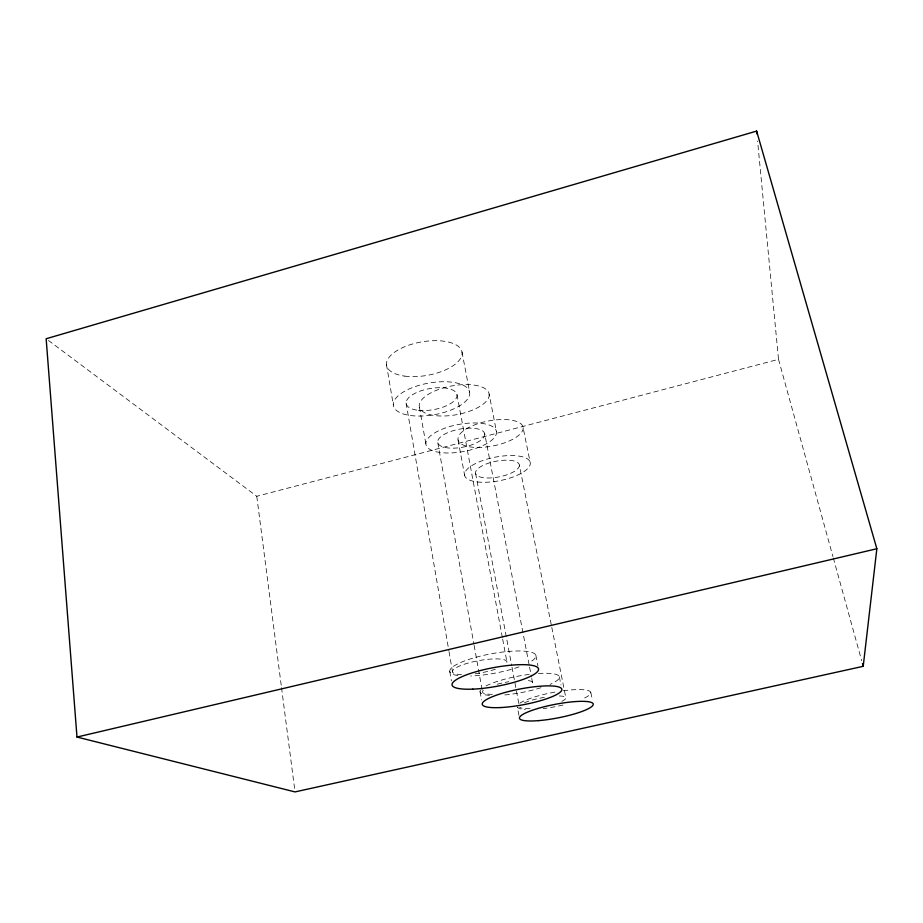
<?xml version="1.0" encoding="UTF-8"?>
<svg xmlns="http://www.w3.org/2000/svg" width="923" height="923" viewBox="0 0 923 923"><rect width="100%" height="100%" fill="white"/><g stroke="black" fill="none" stroke-linecap="round" stroke-linejoin="round"><path stroke-width="0.69" stroke-dasharray="4.62 3.46" d="M48.458 340.472L256.767 496.286L778.516 359.347L757.587 141.069M778.516 359.347L832.938 556.581M833.319 557.977L861.678 660.753M590.824 692.515L592.416 700.211M523.133 427.649A33.113 12.691 -11 0 1 475.276 447.401A33.113 12.691 -11 0 1 473.28 425.411A33.113 12.691 -11 0 1 523.133 427.649L530.31 463.011A33.424 11.964 -11 0 1 481.852 482.268A33.424 11.964 -11 0 1 480.133 461.5A33.424 11.964 -11 0 1 530.31 463.011M519.361 465.077A22.279 7.972 -11 0 1 487.217 477.976A22.279 7.972 -11 0 1 485.775 464.188A22.279 7.972 -11 0 1 519.361 465.077L551.504 625.979M551.792 627.386L565.891 697.961M559.338 676.755L560.988 685.028M489.132 394.098A35.489 14.572 -10.5 0 1 438.529 415.915A35.489 14.572 -10.5 0 1 434.941 390.914A35.489 14.572 -10.5 0 1 489.132 394.098L496.47 431.676A35.847 13.764 -10.5 0 1 445.209 452.939A35.847 13.764 -10.5 0 1 441.898 429.31A35.847 13.764 -10.5 0 1 496.47 431.676M535.871 655.284L537.959 665.991M484.737 433.891A23.894 9.172 -10.5 0 1 450.759 448.14A23.894 9.172 -10.5 0 1 448.209 432.449A23.894 9.172 -10.5 0 1 484.737 433.891L529.306 665.714M529.571 667.121L531.475 677.02M531.752 678.44L532.571 682.674M462.008 352.032L469.645 392.148A38.72 16.049 -10 0 1 414.865 415.938A38.72 16.049 -10 0 1 410.043 388.571A38.72 16.049 -10 0 1 469.645 392.148M475.587 473.326L511.723 665.702M511.988 667.121L518.888 703.903M518.922 715.371L517.365 707.018A37.462 7.211 -10.9 0 0 525.429 709.522M456.966 394.536L502.4 637.724M502.666 639.143L506.889 661.768M458.073 439.902L464.638 475.391M437.79 442.728L473.868 643.942M474.122 645.362L482.51 692.123M480.041 691.685L481.518 699.969M419.411 407.228L426.057 444.944M406.097 403.074L448.878 650.75M449.016 651.546L452.547 672.013M449.766 671.471L451.393 680.886M386.483 364.597L393.313 404.966M256.767 496.286L281.342 686.227M281.527 687.658L294.829 790.48M457.912 675.532A43.819 9.865 -10.5 0 1 463.588 661.306A43.819 9.865 -10.5 0 1 520.78 650.992A43.819 9.865 -10.5 0 1 528.833 662.737M519.003 666.902A43.819 9.865 -10.5 0 1 470.626 676.017M461.546 674.621A27.655 6.207 -10.4 0 1 456.723 667.364A27.655 6.207 -10.4 0 1 490.471 659.114A27.655 6.207 -10.4 0 1 506.092 663.741M495.409 669.198A27.655 6.207 -10.4 0 1 473.672 673.963M538.467 673.49A40.347 8.365 -10.7 0 1 550.039 684.381M541.005 687.704A40.347 8.365 -10.7 0 1 503.093 695.1M489.536 695.342A40.347 8.365 -10.7 0 1 480.56 690.058M485.994 685.974A40.347 8.365 -10.7 0 1 531.175 674.159M528.325 680.597A25.475 5.273 -10.6 0 1 530.921 685.039M492.386 694.281A25.475 5.273 -10.6 0 1 483.837 689.781M497.324 684.231A25.475 5.273 -10.6 0 1 508.804 681.728M563.261 690.773A37.462 7.211 -10.9 0 1 581.617 699.311M562.984 705.034A37.462 7.211 -10.9 0 1 543.151 708.61M519.857 703.222A37.462 7.211 -10.9 0 1 557.654 691.615M559.315 695.977A23.652 4.546 -10.9 0 1 561.899 701.307M530.079 708.472A23.652 4.546 -10.9 0 1 519.603 707.122M524.46 702.749A23.652 4.546 -10.9 0 1 544.408 697.338M404.805 376.123A38.293 16.96 -10 0 0 462.111 353.659A38.293 16.96 -10 0 0 405.935 346.229A38.293 16.96 -10 0 0 404.805 376.123M418.534 410.331A25.809 10.695 -10 0 0 457.047 395.563A25.809 10.695 -10 0 0 419.134 391.49A25.809 10.695 -10 0 0 418.534 410.331"/><path stroke-width="1.38" d="M863.213 666.314L876.85 548.747L756.629 131.089L46.15 338.753L76.99 737.05L295.014 791.911L863.213 666.314L862.451 663.533M76.99 737.05L876.85 548.747M756.629 131.089L756.906 133.939M472.772 689.135A43.958 9.472 -10.5 0 0 538.559 669.544A43.958 9.472 -10.5 0 0 474.607 672.14A43.958 9.472 -10.5 0 0 472.772 689.135M500.762 707.549A40.474 8.03 -10.7 0 0 561.83 689.908A40.474 8.03 -10.7 0 0 503.589 692.896A40.474 8.03 -10.7 0 0 500.762 707.549M538.813 720.609A37.566 6.923 -10.9 0 0 593.212 704.053A37.566 6.923 -10.9 0 0 536.921 708.772A37.566 6.923 -10.9 0 0 538.813 720.609"/></g></svg>
